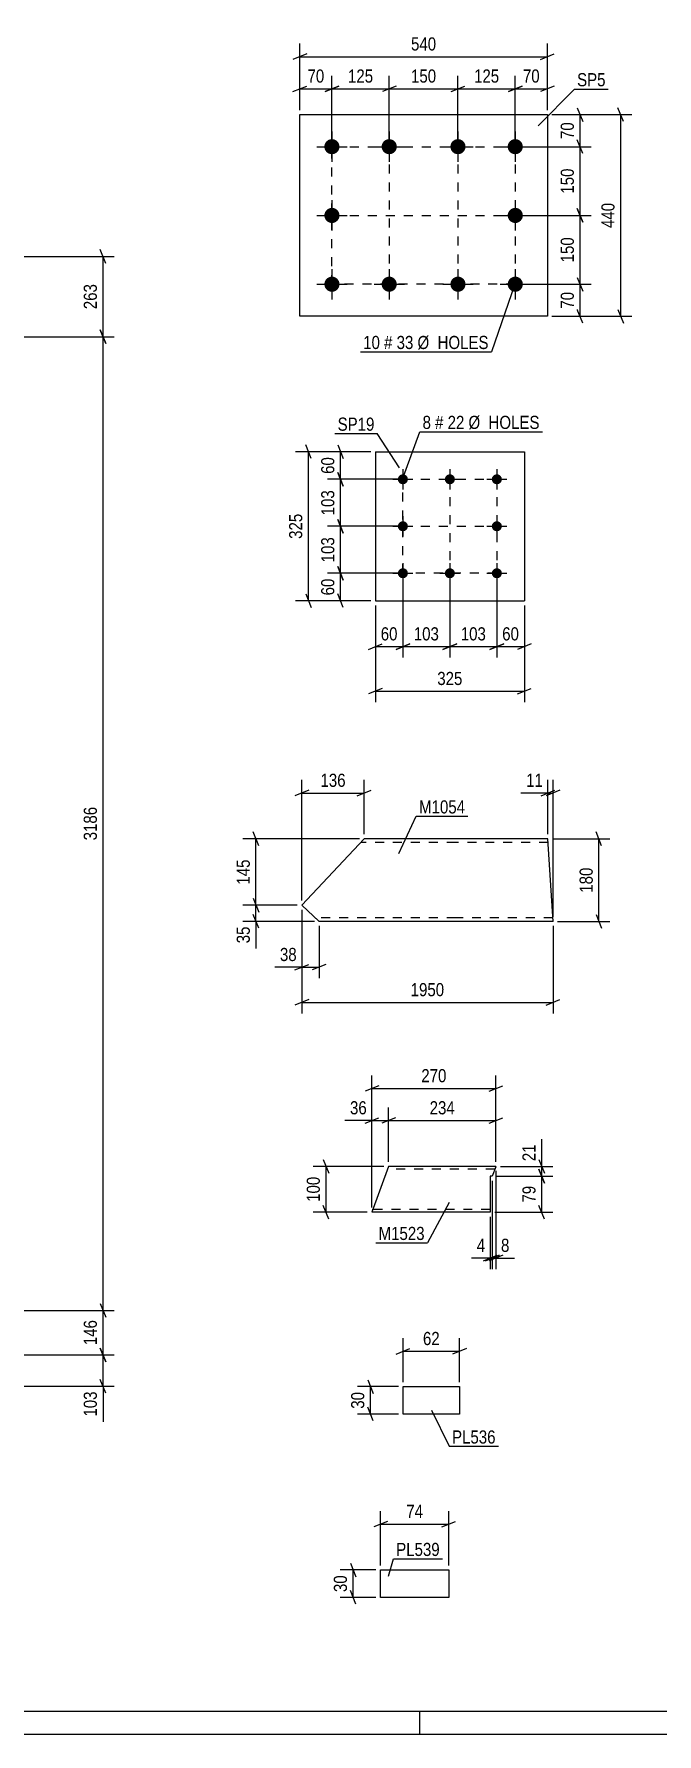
# Model space of a CAD drawing. Header units: millimetres. Extents: x 0 to 1189, y 0 to 841.
# Drawn here: x 264.8 to 400.8, y 0 to 370.8 of the extents above; entities that cross this region are included whole.
import ezdxf

# ---------------------------------------------------------------- set-up
doc = ezdxf.new("R2010")
doc.units = ezdxf.units.MM
doc.linetypes.add('DXK_LINE_DOT2', pattern=[3.9198, 1.9599, -1.9599])
doc.styles.add('Arial Narrow', font='ARIALN.TTF', dxfattribs={"height": 0.2})

# ---------------------------------------------------------------- blocks, each defined once
blk = doc.blocks.new('Unknown-814467843-1163')
at = {"color": 5, "linetype": 'Continuous'}
for p, q in [((5, 5), (1184, 5)), ((349, 0), (349, 5)), ((0, 0), (1189, 0))]:
    blk.add_line(p, q, dxfattribs=at)
blk = doc.blocks.new('Part-814467843-14838 - 14837')
at = {"color": 2, "linetype": 'Continuous'}
for p, q in [((323.28, 180.79), (336.89, 195.26)), ((356.89, 195.26), (336.89, 195.26)), ((376.99, 195.26), (356.99, 195.26)), ((378.1, 177.26), (376.99, 195.26)), ((327.04, 177.26), (323.28, 180.79)), ((356.89, 177.26), (327.04, 177.26)), ((378.1, 177.26), (356.99, 177.26))]:
    blk.add_line(p, q, dxfattribs=at)
at = {"color": 7, "linetype": 'DXK_LINE_DOT2'}
for p, q in [((356.89, 194.46), (336.14, 194.46)), ((377.04, 194.46), (356.99, 194.46)), ((327.04, 177.26), (325.34, 178.86)), ((356.89, 178.06), (326.19, 178.06)), ((378.05, 178.06), (356.99, 178.06)), ((378.05, 178.06), (378.04, 178.12))]:
    blk.add_line(p, q, dxfattribs=at)
blk = doc.blocks.new('Part-814467843-14893 - 14892')
at = {"color": 2, "linetype": 'Continuous'}
for p, q in [((322.85, 309.25), (322.85, 353.25)), ((322.85, 353.25), (376.85, 353.25)), ((376.85, 353.25), (376.85, 309.25)), ((376.85, 309.25), (322.85, 309.25))]:
    blk.add_line(p, q, dxfattribs=at)
blk = doc.blocks.new('Bolt-814467843-14894 - 14892')
at = {"linetype": 'Continuous'}
for points in [[(329.85, 347.9, -1), (329.85, 344.6, -1)], [(342.35, 347.9, -1), (342.35, 344.6, -1)], [(357.35, 347.9, -1), (357.35, 344.6, -1)], [(369.85, 347.9, -1), (369.85, 344.6, -1)], [(329.85, 332.9, -1), (329.85, 329.6, -1)], [(369.85, 332.9, -1), (369.85, 329.6, -1)], [(329.85, 317.9, -1), (329.85, 314.6, -1)], [(342.35, 317.9, -1), (342.35, 314.6, -1)], [(357.35, 317.9, -1), (357.35, 314.6, -1)], [(369.85, 317.9, -1), (369.85, 314.6, -1)]]:
    blk.add_hatch(color=1, dxfattribs=at).paths.add_polyline_path(points)
at = {"color": 1, "linetype": 'Continuous'}
for p, q in [((329.85, 349.55), (329.85, 342.95)), ((342.35, 349.55), (342.35, 342.95)), ((357.35, 349.55), (357.35, 342.95)), ((369.85, 349.55), (369.85, 342.95)), ((326.55, 346.25), (333.15, 346.25)), ((339.05, 346.25), (345.65, 346.25)), ((354.05, 346.25), (360.65, 346.25)), ((366.55, 346.25), (373.15, 346.25)), ((329.85, 334.55), (329.85, 327.95)), ((369.85, 334.55), (369.85, 327.95)), ((326.55, 331.25), (333.15, 331.25)), ((366.55, 331.25), (373.15, 331.25)), ((329.85, 319.55), (329.85, 312.95)), ((342.35, 319.55), (342.35, 312.95)), ((357.35, 319.55), (357.35, 312.95)), ((369.85, 319.55), (369.85, 312.95)), ((326.55, 316.25), (333.15, 316.25)), ((339.05, 316.25), (345.65, 316.25)), ((354.05, 316.25), (360.65, 316.25)), ((366.55, 316.25), (373.15, 316.25))]:
    blk.add_line(p, q, dxfattribs=at)
blk = doc.blocks.new('Part-814467843-14942 - 14941')
at = {"color": 2, "linetype": 'Continuous'}
for p, q in [((339.33, 279.7), (339.33, 247.2)), ((339.33, 279.7), (371.83, 279.7)), ((371.83, 279.7), (371.83, 247.2)), ((339.33, 247.2), (371.83, 247.2))]:
    blk.add_line(p, q, dxfattribs=at)
blk = doc.blocks.new('Bolt-814467843-14943 - 14941')
at = {"linetype": 'Continuous'}
for points in [[(345.33, 274.8, -1), (345.33, 272.6, -1)], [(355.58, 274.8, -1), (355.58, 272.6, -1)], [(365.83, 274.8, -1), (365.83, 272.6, -1)], [(345.33, 264.55, -1), (345.33, 262.35, -1)], [(365.83, 264.55, -1), (365.83, 262.35, -1)], [(345.33, 254.3, -1), (345.33, 252.1, -1)], [(355.58, 254.3, -1), (355.58, 252.1, -1)], [(365.83, 254.3, -1), (365.83, 252.1, -1)]]:
    blk.add_hatch(color=1, dxfattribs=at).paths.add_polyline_path(points)
at = {"color": 1, "linetype": 'Continuous'}
for p, q in [((345.33, 275.9), (345.33, 271.5)), ((355.58, 275.9), (355.58, 271.5)), ((365.83, 275.9), (365.83, 271.5)), ((343.13, 273.7), (347.53, 273.7)), ((353.38, 273.7), (357.78, 273.7)), ((363.63, 273.7), (368.03, 273.7)), ((343.13, 263.45), (347.53, 263.45)), ((345.33, 265.65), (345.33, 261.25)), ((363.63, 263.45), (368.03, 263.45)), ((365.83, 265.65), (365.83, 261.25)), ((343.13, 253.2), (347.53, 253.2)), ((345.33, 255.4), (345.33, 251)), ((353.38, 253.2), (357.78, 253.2)), ((355.58, 255.4), (355.58, 251)), ((363.63, 253.2), (368.03, 253.2)), ((365.83, 255.4), (365.83, 251))]:
    blk.add_line(p, q, dxfattribs=at)
blk = doc.blocks.new('Part-814467843-14970 - 14969')
at = {"color": 2, "linetype": 'Continuous'}
for p, q in [((345.38, 69.78), (345.38, 75.78)), ((345.38, 75.78), (357.69, 75.78)), ((357.69, 75.78), (357.69, 69.78)), ((357.69, 69.78), (345.38, 69.78))]:
    blk.add_line(p, q, dxfattribs=at)
blk = doc.blocks.new('Part-814467843-15050 - 15049')
at = {"color": 2, "linetype": 'Continuous'}
for p, q in [((342.21, 123.82), (338.57, 113.82)), ((365.62, 123.82), (342.21, 123.82)), ((365.58, 123.73), (364.84, 121.68)), ((365.62, 123.82), (365.58, 123.73)), ((364.84, 121.68), (364.4, 121.68)), ((364.4, 121.68), (364.4, 113.82)), ((364.4, 113.82), (338.57, 113.82))]:
    blk.add_line(p, q, dxfattribs=at)
at = {"color": 7, "linetype": 'DXK_LINE_DOT2'}
for p, q in [((365.4, 123.22), (341.99, 123.22)), ((338.78, 114.42), (338.8, 114.47)), ((364.4, 114.42), (338.78, 114.42))]:
    blk.add_line(p, q, dxfattribs=at)
blk = doc.blocks.new('Part-814467843-15104 - 15103')
at = {"color": 2, "linetype": 'Continuous'}
for p, q in [((340.46, 29.79), (340.46, 35.79)), ((340.46, 35.79), (355.34, 35.79)), ((355.34, 35.79), (355.34, 29.79)), ((355.34, 29.79), (340.46, 29.79))]:
    blk.add_line(p, q, dxfattribs=at)
blk = doc.blocks.new('Rectangle-814467843-17235 - 14892')
at = {"color": 1, "linetype": 'DXK_LINE_DOT2'}
blk.add_lwpolyline([(329.85, 346.25), (369.85, 346.25), (369.85, 316.25), (329.85, 316.25), (329.85, 346.25)], close=True, dxfattribs=at)
blk = doc.blocks.new('Rectangle-814467843-17270 - 14941')
at = {"color": 1, "linetype": 'DXK_LINE_DOT2'}
blk.add_lwpolyline([(345.33, 273.7), (365.83, 273.7), (365.83, 253.2), (345.33, 253.2), (345.33, 273.7)], close=True, dxfattribs=at)
blk = doc.blocks.new('Line-814467843-17245 - 14892')
at = {"color": 1, "linetype": 'DXK_LINE_DOT2'}
blk.add_line((329.85, 331.25), (369.85, 331.25), dxfattribs=at)
blk = doc.blocks.new('Line-814467843-17280 - 14941')
at = {"color": 1, "linetype": 'DXK_LINE_DOT2'}
blk.add_line((355.58, 273.7), (355.58, 253.2), dxfattribs=at)
blk = doc.blocks.new('Line-814467843-17252 - 14892')
at = {"color": 1, "linetype": 'DXK_LINE_DOT2'}
blk.add_line((342.35, 346.25), (342.35, 316.25), dxfattribs=at)
blk = doc.blocks.new('Line-814467843-17287 - 14941')
at = {"color": 1, "linetype": 'DXK_LINE_DOT2'}
blk.add_line((345.33, 263.45), (365.83, 263.45), dxfattribs=at)
blk = doc.blocks.new('Line-814467843-17259 - 14892')
at = {"color": 1, "linetype": 'DXK_LINE_DOT2'}
blk.add_line((357.35, 346.25), (357.35, 316.25), dxfattribs=at)
blk = doc.blocks.new('StraightDimension-814467843-2796 - 2437')
at = {"color": 7, "linetype": 'Continuous'}
for p, q in [((280.51, 320.8), (279.31, 323.8)), ((218.57, 322.3), (282.31, 322.3)), ((279.91, 304.79), (279.91, 322.3)), ((223.81, 304.79), (282.31, 304.79)), ((279.31, 306.29), (280.51, 303.29))]:
    blk.add_line(p, q, dxfattribs=at)
at = {"color": 0}
blk.add_wipeout([(279.16, 316.89), (274.96, 316.89), (274.96, 310.2), (279.16, 310.2)], dxfattribs=at)
at = {"color": 3, "style": 'Arial Narrow'}
blk.add_text('263', height=2.863, rotation=90.0002, dxfattribs=at).set_placement((278.56, 310.8))
blk = doc.blocks.new('StraightDimension-814467843-2810 - 2437')
at = {"color": 7, "linetype": 'Continuous'}
for p, q in [((223.81, 304.79), (282.31, 304.79)), ((280.51, 303.29), (279.31, 306.29)), ((279.91, 92.41), (279.91, 304.79)), ((279.31, 93.91), (280.51, 90.91)), ((222.21, 92.41), (282.31, 92.41))]:
    blk.add_line(p, q, dxfattribs=at)
at = {"color": 0}
blk.add_wipeout([(279.16, 202.86), (274.96, 202.86), (274.96, 194.34), (279.16, 194.34)], dxfattribs=at)
at = {"color": 3, "style": 'Arial Narrow'}
blk.add_text('3186', height=2.863, rotation=90.0002, dxfattribs=at).set_placement((278.56, 194.94))
blk = doc.blocks.new('StraightDimension-814467843-2823 - 2437')
at = {"color": 7, "linetype": 'Continuous'}
for p, q in [((279.31, 93.91), (280.51, 90.91)), ((222.21, 92.41), (282.31, 92.41)), ((279.91, 82.69), (279.91, 92.41)), ((223.81, 82.69), (282.31, 82.69)), ((280.51, 81.19), (279.31, 84.19))]:
    blk.add_line(p, q, dxfattribs=at)
at = {"color": 0}
blk.add_wipeout([(279.16, 90.9), (274.96, 90.9), (274.96, 84.21), (279.16, 84.21)], dxfattribs=at)
at = {"color": 3, "style": 'Arial Narrow'}
blk.add_text('146', height=2.863, rotation=90.0002, dxfattribs=at).set_placement((278.56, 84.81))
blk = doc.blocks.new('StraightDimension-814467843-2833 - 2437')
at = {"color": 7, "linetype": 'Continuous'}
for p, q in [((223.81, 82.69), (282.31, 82.69)), ((279.31, 84.19), (280.51, 81.19)), ((279.91, 75.85), (279.91, 82.69)), ((242.6, 75.85), (282.31, 75.85)), ((280.51, 74.35), (279.31, 77.35))]:
    blk.add_line(p, q, dxfattribs=at)
at = {"color": 0}
blk.add_wipeout([(279.16, 75.33), (274.96, 75.33), (274.96, 68.64), (279.16, 68.64)], dxfattribs=at)
at = {"color": 7, "linetype": 'Continuous'}
blk.add_line((279.91, 75.85), (279.91, 68.12), dxfattribs=at)
blk.add_line((279.91, 75.85), (279.91, 68.12), dxfattribs=at)
at = {"color": 3, "style": 'Arial Narrow'}
blk.add_text('103', height=2.863, rotation=90.0002, dxfattribs=at).set_placement((278.56, 69.24))
blk = doc.blocks.new('StraightDimension-814467843-15185 - 14837')
at = {"color": 7, "linetype": 'Continuous'}
for p, q in [((323.28, 179.79), (323.28, 157.19)), ((378.1, 176.26), (378.1, 157.19)), ((324.78, 160.19), (321.78, 158.99)), ((323.28, 159.59), (378.1, 159.59)), ((376.6, 158.99), (379.6, 160.19))]:
    blk.add_line(p, q, dxfattribs=at)
at = {"color": 0}
blk.add_wipeout([(354.95, 160.34), (354.95, 164.54), (346.43, 164.54), (346.43, 160.34)], dxfattribs=at)
at = {"color": 3, "style": 'Arial Narrow'}
blk.add_text('1950', height=2.863, dxfattribs=at).set_placement((347.03, 160.94))
blk = doc.blocks.new('StraightDimension-814467843-15172 - 14837')
at = {"color": 7, "linetype": 'Continuous'}
for p, q in [((312.68, 182.29), (313.88, 179.29)), ((322.28, 180.79), (310.43, 180.79)), ((313.88, 175.76), (312.68, 178.76)), ((313.28, 177.26), (313.28, 180.79)), ((326.04, 177.26), (310.43, 177.26))]:
    blk.add_line(p, q, dxfattribs=at)
at = {"color": 0}
blk.add_wipeout([(312.53, 176.73), (308.33, 176.73), (308.33, 171.88), (312.53, 171.88)], dxfattribs=at)
at = {"color": 7, "linetype": 'Continuous'}
blk.add_line((313.28, 177.26), (313.28, 171.35), dxfattribs=at)
blk.add_line((313.28, 177.26), (313.28, 171.35), dxfattribs=at)
at = {"color": 3, "style": 'Arial Narrow'}
blk.add_text('35', height=2.863, rotation=90.0002, dxfattribs=at).set_placement((311.93, 172.48))
blk = doc.blocks.new('StraightDimension-814467843-15179 - 14837')
at = {"color": 7, "linetype": 'Continuous'}
for p, q in [((388.7, 193.76), (387.5, 196.76)), ((377.99, 195.26), (390.5, 195.26)), ((388.1, 177.26), (388.1, 195.26)), ((387.5, 178.76), (388.7, 175.76)), ((379.1, 177.26), (390.5, 177.26))]:
    blk.add_line(p, q, dxfattribs=at)
at = {"color": 0}
blk.add_wipeout([(387.35, 189.6), (383.15, 189.6), (383.15, 182.91), (387.35, 182.91)], dxfattribs=at)
at = {"color": 3, "style": 'Arial Narrow'}
blk.add_text('180', height=2.863, rotation=90.0002, dxfattribs=at).set_placement((386.75, 183.51))
blk = doc.blocks.new('StraightDimension-814467843-15171 - 14837')
at = {"color": 7, "linetype": 'Continuous'}
for p, q in [((313.88, 193.76), (312.68, 196.76)), ((335.89, 195.26), (310.43, 195.26)), ((313.28, 180.79), (313.28, 195.26)), ((312.68, 182.29), (313.88, 179.29)), ((322.28, 180.79), (310.43, 180.79))]:
    blk.add_line(p, q, dxfattribs=at)
at = {"color": 0}
blk.add_wipeout([(312.53, 191.36), (308.33, 191.36), (308.33, 184.68), (312.53, 184.68)], dxfattribs=at)
at = {"color": 3, "style": 'Arial Narrow'}
blk.add_text('145', height=2.863, rotation=90.0002, dxfattribs=at).set_placement((311.93, 185.28))
blk = doc.blocks.new('StraightDimension-814467843-15163 - 14837')
at = {"color": 7, "linetype": 'Continuous'}
for p, q in [((323.28, 181.79), (323.28, 208.11)), ((336.89, 196.26), (336.89, 208.11)), ((324.78, 205.86), (321.78, 204.66)), ((323.28, 205.26), (336.89, 205.26)), ((335.39, 204.66), (338.39, 205.86))]:
    blk.add_line(p, q, dxfattribs=at)
at = {"color": 0}
blk.add_wipeout([(333.43, 206.01), (333.43, 210.21), (326.75, 210.21), (326.75, 206.01)], dxfattribs=at)
at = {"color": 3, "style": 'Arial Narrow'}
blk.add_text('136', height=2.863, dxfattribs=at).set_placement((327.35, 206.61))
blk = doc.blocks.new('StraightDimension-814467843-15167 - 14837')
at = {"color": 7, "linetype": 'Continuous'}
for p, q in [((323.28, 179.79), (323.28, 164.86)), ((327.04, 176.26), (327.04, 164.86)), ((321.78, 166.66), (324.78, 167.86)), ((323.28, 167.26), (327.04, 167.26)), ((328.54, 167.86), (325.54, 166.66))]:
    blk.add_line(p, q, dxfattribs=at)
at = {"color": 0}
blk.add_wipeout([(322.76, 168.01), (322.76, 172.21), (317.9, 172.21), (317.9, 168.01)], dxfattribs=at)
at = {"color": 7, "linetype": 'Continuous'}
blk.add_line((323.28, 167.26), (317.38, 167.26), dxfattribs=at)
blk.add_line((323.28, 167.26), (317.38, 167.26), dxfattribs=at)
at = {"color": 3, "style": 'Arial Narrow'}
blk.add_text('38', height=2.863, dxfattribs=at).set_placement((318.5, 168.61))
blk = doc.blocks.new('StraightDimension-814467843-15159 - 14837')
at = {"color": 7, "linetype": 'Continuous'}
for p, q in [((376.99, 196.26), (376.99, 208.11)), ((378.1, 178.26), (378.1, 208.11)), ((375.49, 204.66), (378.49, 205.86)), ((379.6, 205.86), (376.6, 204.66)), ((376.99, 205.26), (378.1, 205.26))]:
    blk.add_line(p, q, dxfattribs=at)
at = {"color": 0}
blk.add_wipeout([(376.47, 206.01), (376.47, 210.21), (371.61, 210.21), (371.61, 206.01)], dxfattribs=at)
at = {"color": 7, "linetype": 'Continuous'}
blk.add_line((376.99, 205.26), (371.09, 205.26), dxfattribs=at)
blk.add_line((376.99, 205.26), (371.09, 205.26), dxfattribs=at)
at = {"color": 3, "style": 'Arial Narrow'}
blk.add_text('11', height=2.863, dxfattribs=at).set_placement((372.21, 206.61))
blk = doc.blocks.new('StraightDimension-814467843-15279 - 14892')
at = {"color": 7, "linetype": 'Continuous'}
for p, q in [((369.85, 347.25), (369.85, 361.73)), ((376.85, 354.25), (376.85, 361.73)), ((368.35, 358.28), (371.35, 359.48)), ((369.85, 358.88), (376.85, 358.88)), ((378.35, 359.48), (375.35, 358.28))]:
    blk.add_line(p, q, dxfattribs=at)
at = {"color": 0}
blk.add_wipeout([(375.78, 359.63), (375.78, 363.83), (370.92, 363.83), (370.92, 359.63)], dxfattribs=at)
at = {"color": 3, "style": 'Arial Narrow'}
blk.add_text('70', height=2.863, dxfattribs=at).set_placement((371.52, 360.23))
blk = doc.blocks.new('StraightDimension-814467843-15259 - 14892')
at = {"color": 7, "linetype": 'Continuous'}
for p, q in [((377.85, 353.25), (386.38, 353.25)), ((383.38, 354.75), (384.58, 351.75)), ((383.98, 346.25), (383.98, 353.25)), ((370.85, 346.25), (386.38, 346.25)), ((384.58, 344.75), (383.38, 347.75))]:
    blk.add_line(p, q, dxfattribs=at)
at = {"color": 0}
blk.add_wipeout([(383.23, 352.18), (379.03, 352.18), (379.03, 347.32), (383.23, 347.32)], dxfattribs=at)
at = {"color": 3, "style": 'Arial Narrow'}
blk.add_text('70', height=2.863, rotation=90.0002, dxfattribs=at).set_placement((382.63, 347.92))
blk = doc.blocks.new('StraightDimension-814467843-15260 - 14892')
at = {"color": 7, "linetype": 'Continuous'}
for p, q in [((370.85, 346.25), (386.38, 346.25)), ((384.58, 344.75), (383.38, 347.75)), ((383.98, 331.25), (383.98, 346.25)), ((370.85, 331.25), (386.38, 331.25)), ((383.38, 332.75), (384.58, 329.75))]:
    blk.add_line(p, q, dxfattribs=at)
at = {"color": 0}
blk.add_wipeout([(383.23, 342.09), (379.03, 342.09), (379.03, 335.41), (383.23, 335.41)], dxfattribs=at)
at = {"color": 3, "style": 'Arial Narrow'}
blk.add_text('150', height=2.863, rotation=90.0002, dxfattribs=at).set_placement((382.63, 336.01))
blk = doc.blocks.new('StraightDimension-814467843-15261 - 14892')
at = {"color": 7, "linetype": 'Continuous'}
for p, q in [((370.85, 331.25), (386.38, 331.25)), ((384.58, 329.75), (383.38, 332.75)), ((383.98, 316.25), (383.98, 331.25)), ((370.85, 316.25), (386.38, 316.25)), ((383.38, 317.75), (384.58, 314.75))]:
    blk.add_line(p, q, dxfattribs=at)
at = {"color": 0}
blk.add_wipeout([(383.23, 327.09), (379.03, 327.09), (379.03, 320.41), (383.23, 320.41)], dxfattribs=at)
at = {"color": 3, "style": 'Arial Narrow'}
blk.add_text('150', height=2.863, rotation=90.0002, dxfattribs=at).set_placement((382.63, 321.01))
blk = doc.blocks.new('StraightDimension-814467843-15262 - 14892')
at = {"color": 7, "linetype": 'Continuous'}
for p, q in [((370.85, 316.25), (386.38, 316.25)), ((383.38, 317.75), (384.58, 314.75)), ((383.98, 309.25), (383.98, 316.25)), ((377.85, 309.25), (386.38, 309.25)), ((384.58, 307.75), (383.38, 310.75))]:
    blk.add_line(p, q, dxfattribs=at)
at = {"color": 0}
blk.add_wipeout([(383.23, 315.18), (379.03, 315.18), (379.03, 310.32), (383.23, 310.32)], dxfattribs=at)
at = {"color": 3, "style": 'Arial Narrow'}
blk.add_text('70', height=2.863, rotation=90.0002, dxfattribs=at).set_placement((382.63, 310.92))
blk = doc.blocks.new('StraightDimension-814467843-15275 - 14892')
at = {"color": 7, "linetype": 'Continuous'}
for p, q in [((377.85, 353.25), (395.25, 353.25)), ((393.45, 351.75), (392.25, 354.75)), ((392.85, 309.25), (392.85, 353.25)), ((377.85, 309.25), (395.25, 309.25)), ((392.25, 310.75), (393.45, 307.75))]:
    blk.add_line(p, q, dxfattribs=at)
at = {"color": 0}
blk.add_wipeout([(392.1, 334.59), (387.9, 334.59), (387.9, 327.91), (392.1, 327.91)], dxfattribs=at)
at = {"color": 3, "style": 'Arial Narrow'}
blk.add_text('440', height=2.863, rotation=90.0002, dxfattribs=at).set_placement((391.5, 328.51))
blk = doc.blocks.new('StraightDimension-814467843-15280 - 14892')
at = {"color": 7, "linetype": 'Continuous'}
for p, q in [((357.35, 347.25), (357.35, 361.73)), ((369.85, 347.25), (369.85, 361.73)), ((355.85, 358.28), (358.85, 359.48)), ((357.35, 358.88), (369.85, 358.88)), ((371.35, 359.48), (368.35, 358.28))]:
    blk.add_line(p, q, dxfattribs=at)
at = {"color": 0}
blk.add_wipeout([(366.94, 359.63), (366.94, 363.83), (360.26, 363.83), (360.26, 359.63)], dxfattribs=at)
at = {"color": 3, "style": 'Arial Narrow'}
blk.add_text('125', height=2.863, dxfattribs=at).set_placement((360.86, 360.23))
blk = doc.blocks.new('StraightDimension-814467843-15281 - 14892')
at = {"color": 7, "linetype": 'Continuous'}
for p, q in [((342.35, 347.25), (342.35, 361.73)), ((357.35, 347.25), (357.35, 361.73)), ((343.85, 359.48), (340.85, 358.28)), ((342.35, 358.88), (357.35, 358.88)), ((355.85, 358.28), (358.85, 359.48))]:
    blk.add_line(p, q, dxfattribs=at)
at = {"color": 0}
blk.add_wipeout([(353.19, 359.63), (353.19, 363.83), (346.51, 363.83), (346.51, 359.63)], dxfattribs=at)
at = {"color": 3, "style": 'Arial Narrow'}
blk.add_text('150', height=2.863, dxfattribs=at).set_placement((347.11, 360.23))
blk = doc.blocks.new('StraightDimension-814467843-15282 - 14892')
at = {"color": 7, "linetype": 'Continuous'}
for p, q in [((329.85, 347.25), (329.85, 361.73)), ((342.35, 347.25), (342.35, 361.73)), ((328.35, 358.28), (331.35, 359.48)), ((329.85, 358.88), (342.35, 358.88)), ((343.85, 359.48), (340.85, 358.28))]:
    blk.add_line(p, q, dxfattribs=at)
at = {"color": 0}
blk.add_wipeout([(339.44, 359.63), (339.44, 363.83), (332.76, 363.83), (332.76, 359.63)], dxfattribs=at)
at = {"color": 3, "style": 'Arial Narrow'}
blk.add_text('125', height=2.863, dxfattribs=at).set_placement((333.36, 360.23))
blk = doc.blocks.new('StraightDimension-814467843-15283 - 14892')
at = {"color": 7, "linetype": 'Continuous'}
for p, q in [((322.85, 354.25), (322.85, 361.73)), ((329.85, 347.25), (329.85, 361.73)), ((321.35, 358.28), (324.35, 359.48)), ((322.85, 358.88), (329.85, 358.88)), ((331.35, 359.48), (328.35, 358.28))]:
    blk.add_line(p, q, dxfattribs=at)
at = {"color": 0}
blk.add_wipeout([(328.78, 359.63), (328.78, 363.83), (323.92, 363.83), (323.92, 359.63)], dxfattribs=at)
at = {"color": 3, "style": 'Arial Narrow'}
blk.add_text('70', height=2.863, dxfattribs=at).set_placement((324.52, 360.23))
blk = doc.blocks.new('StraightDimension-814467843-15299 - 14892')
at = {"color": 7, "linetype": 'Continuous'}
for p, q in [((322.85, 354.25), (322.85, 368.73)), ((376.85, 354.25), (376.85, 368.73)), ((324.35, 366.48), (321.35, 365.28)), ((322.85, 365.88), (376.85, 365.88)), ((375.35, 365.28), (378.35, 366.48))]:
    blk.add_line(p, q, dxfattribs=at)
at = {"color": 0}
blk.add_wipeout([(353.19, 366.63), (353.19, 370.83), (346.51, 370.83), (346.51, 366.63)], dxfattribs=at)
at = {"color": 3, "style": 'Arial Narrow'}
blk.add_text('540', height=2.863, dxfattribs=at).set_placement((347.11, 367.23))
blk = doc.blocks.new('StraightDimension-814467843-15390 - 14941')
at = {"color": 7, "linetype": 'Continuous'}
for p, q in [((345.33, 252.2), (345.33, 234.8)), ((339.33, 246.2), (339.33, 234.8)), ((337.83, 236.6), (340.83, 237.8)), ((346.83, 237.8), (343.83, 236.6)), ((339.33, 237.2), (345.33, 237.2))]:
    blk.add_line(p, q, dxfattribs=at)
at = {"color": 0}
blk.add_wipeout([(344.75, 237.95), (344.75, 242.15), (339.9, 242.15), (339.9, 237.95)], dxfattribs=at)
at = {"color": 3, "style": 'Arial Narrow'}
blk.add_text('60', height=2.863, dxfattribs=at).set_placement((340.5, 238.55))
blk = doc.blocks.new('StraightDimension-814467843-15367 - 14941')
at = {"color": 7, "linetype": 'Continuous'}
for p, q in [((338.33, 279.7), (328.87, 279.7)), ((331.12, 281.2), (332.32, 278.2)), ((331.72, 273.7), (331.72, 279.7)), ((332.32, 272.2), (331.12, 275.2)), ((344.33, 273.7), (328.87, 273.7))]:
    blk.add_line(p, q, dxfattribs=at)
at = {"color": 0}
blk.add_wipeout([(330.97, 279.12), (326.77, 279.12), (326.77, 274.27), (330.97, 274.27)], dxfattribs=at)
at = {"color": 3, "style": 'Arial Narrow'}
blk.add_text('60', height=2.863, rotation=90.0002, dxfattribs=at).set_placement((330.37, 274.87))
blk = doc.blocks.new('StraightDimension-814467843-15383 - 14941')
at = {"color": 7, "linetype": 'Continuous'}
for p, q in [((338.33, 279.7), (321.87, 279.7)), ((325.32, 278.2), (324.12, 281.2)), ((324.72, 247.2), (324.72, 279.7)), ((324.12, 248.7), (325.32, 245.7)), ((338.33, 247.2), (321.87, 247.2))]:
    blk.add_line(p, q, dxfattribs=at)
at = {"color": 0}
blk.add_wipeout([(323.97, 266.79), (319.77, 266.79), (319.77, 260.1), (323.97, 260.1)], dxfattribs=at)
at = {"color": 3, "style": 'Arial Narrow'}
blk.add_text('325', height=2.863, rotation=90.0002, dxfattribs=at).set_placement((323.37, 260.7))
blk = doc.blocks.new('StraightDimension-814467843-15368 - 14941')
at = {"color": 7, "linetype": 'Continuous'}
for p, q in [((331.12, 275.2), (332.32, 272.2)), ((344.33, 273.7), (328.87, 273.7)), ((331.72, 263.45), (331.72, 273.7)), ((344.33, 263.45), (328.87, 263.45)), ((332.32, 261.95), (331.12, 264.95))]:
    blk.add_line(p, q, dxfattribs=at)
at = {"color": 0}
blk.add_wipeout([(330.97, 271.91), (326.77, 271.91), (326.77, 265.23), (330.97, 265.23)], dxfattribs=at)
at = {"color": 3, "style": 'Arial Narrow'}
blk.add_text('103', height=2.863, rotation=90.0002, dxfattribs=at).set_placement((330.37, 265.83))
blk = doc.blocks.new('StraightDimension-814467843-15369 - 14941')
at = {"color": 7, "linetype": 'Continuous'}
for p, q in [((344.33, 263.45), (328.87, 263.45)), ((331.12, 264.95), (332.32, 261.95)), ((331.72, 253.2), (331.72, 263.45)), ((344.33, 253.2), (328.87, 253.2)), ((332.32, 251.7), (331.12, 254.7))]:
    blk.add_line(p, q, dxfattribs=at)
at = {"color": 0}
blk.add_wipeout([(330.97, 261.66), (326.77, 261.66), (326.77, 254.98), (330.97, 254.98)], dxfattribs=at)
at = {"color": 3, "style": 'Arial Narrow'}
blk.add_text('103', height=2.863, rotation=90.0002, dxfattribs=at).set_placement((330.37, 255.58))
blk = doc.blocks.new('StraightDimension-814467843-15370 - 14941')
at = {"color": 7, "linetype": 'Continuous'}
for p, q in [((344.33, 253.2), (328.87, 253.2)), ((331.12, 254.7), (332.32, 251.7)), ((331.72, 247.2), (331.72, 253.2)), ((332.32, 245.7), (331.12, 248.7)), ((338.33, 247.2), (328.87, 247.2))]:
    blk.add_line(p, q, dxfattribs=at)
at = {"color": 0}
blk.add_wipeout([(330.97, 252.62), (326.77, 252.62), (326.77, 247.77), (330.97, 247.77)], dxfattribs=at)
at = {"color": 3, "style": 'Arial Narrow'}
blk.add_text('60', height=2.863, rotation=90.0002, dxfattribs=at).set_placement((330.37, 248.37))
blk = doc.blocks.new('StraightDimension-814467843-15387 - 14941')
at = {"color": 7, "linetype": 'Continuous'}
for p, q in [((365.83, 252.2), (365.83, 234.8)), ((371.83, 246.2), (371.83, 234.8)), ((364.33, 236.6), (367.33, 237.8)), ((373.33, 237.8), (370.33, 236.6)), ((365.83, 237.2), (371.83, 237.2))]:
    blk.add_line(p, q, dxfattribs=at)
at = {"color": 0}
blk.add_wipeout([(371.25, 237.95), (371.25, 242.15), (366.4, 242.15), (366.4, 237.95)], dxfattribs=at)
at = {"color": 3, "style": 'Arial Narrow'}
blk.add_text('60', height=2.863, dxfattribs=at).set_placement((367, 238.55))
blk = doc.blocks.new('StraightDimension-814467843-15388 - 14941')
at = {"color": 7, "linetype": 'Continuous'}
for p, q in [((355.58, 252.2), (355.58, 234.8)), ((365.83, 252.2), (365.83, 234.8)), ((354.08, 236.6), (357.08, 237.8)), ((367.33, 237.8), (364.33, 236.6)), ((355.58, 237.2), (365.83, 237.2))]:
    blk.add_line(p, q, dxfattribs=at)
at = {"color": 0}
blk.add_wipeout([(364.04, 237.95), (364.04, 242.15), (357.36, 242.15), (357.36, 237.95)], dxfattribs=at)
at = {"color": 3, "style": 'Arial Narrow'}
blk.add_text('103', height=2.863, dxfattribs=at).set_placement((357.96, 238.55))
blk = doc.blocks.new('StraightDimension-814467843-15389 - 14941')
at = {"color": 7, "linetype": 'Continuous'}
for p, q in [((345.33, 252.2), (345.33, 234.8)), ((355.58, 252.2), (355.58, 234.8)), ((343.83, 236.6), (346.83, 237.8)), ((357.08, 237.8), (354.08, 236.6)), ((345.33, 237.2), (355.58, 237.2))]:
    blk.add_line(p, q, dxfattribs=at)
at = {"color": 0}
blk.add_wipeout([(353.79, 237.95), (353.79, 242.15), (347.11, 242.15), (347.11, 237.95)], dxfattribs=at)
at = {"color": 3, "style": 'Arial Narrow'}
blk.add_text('103', height=2.863, dxfattribs=at).set_placement((347.71, 238.55))
blk = doc.blocks.new('StraightDimension-814467843-15403 - 14941')
at = {"color": 7, "linetype": 'Continuous'}
for p, q in [((339.33, 246.2), (339.33, 225.07)), ((371.83, 246.2), (371.83, 225.07)), ((340.83, 228.07), (337.83, 226.87)), ((339.33, 227.47), (371.83, 227.47)), ((370.33, 226.87), (373.33, 228.07))]:
    blk.add_line(p, q, dxfattribs=at)
at = {"color": 0}
blk.add_wipeout([(358.92, 228.22), (358.92, 232.42), (352.23, 232.42), (352.23, 228.22)], dxfattribs=at)
at = {"color": 3, "style": 'Arial Narrow'}
blk.add_text('325', height=2.863, dxfattribs=at).set_placement((352.83, 228.82))
blk = doc.blocks.new('StraightDimension-814467843-15407 - 14969')
at = {"color": 7, "linetype": 'Continuous'}
for p, q in [((344.38, 75.78), (335.4, 75.78)), ((337.65, 77.28), (338.85, 74.28)), ((338.25, 69.78), (338.25, 75.78)), ((338.85, 68.28), (337.65, 71.28)), ((344.38, 69.78), (335.4, 69.78))]:
    blk.add_line(p, q, dxfattribs=at)
at = {"color": 0}
blk.add_wipeout([(337.5, 75.2), (333.3, 75.2), (333.3, 70.35), (337.5, 70.35)], dxfattribs=at)
at = {"color": 3, "style": 'Arial Narrow'}
blk.add_text('30', height=2.863, rotation=90.0002, dxfattribs=at).set_placement((336.9, 70.95))
blk = doc.blocks.new('StraightDimension-814467843-15411 - 14969')
at = {"color": 7, "linetype": 'Continuous'}
for p, q in [((345.38, 76.78), (345.38, 86.34)), ((357.69, 76.78), (357.69, 86.34)), ((343.88, 82.89), (346.88, 84.09)), ((345.38, 83.49), (357.69, 83.49)), ((359.19, 84.09), (356.19, 82.89))]:
    blk.add_line(p, q, dxfattribs=at)
at = {"color": 0}
blk.add_wipeout([(353.96, 84.24), (353.96, 88.44), (349.11, 88.44), (349.11, 84.24)], dxfattribs=at)
at = {"color": 3, "style": 'Arial Narrow'}
blk.add_text('62', height=2.863, dxfattribs=at).set_placement((349.71, 84.84))
blk = doc.blocks.new('StraightDimension-814467843-17395 - 15049')
at = {"color": 7, "linetype": 'Continuous'}
for p, q in [((366.62, 123.82), (378.02, 123.82)), ((375.02, 125.32), (376.22, 122.32)), ((376.22, 120.18), (375.02, 123.18)), ((375.62, 121.68), (375.62, 123.82)), ((365.84, 121.68), (378.02, 121.68))]:
    blk.add_line(p, q, dxfattribs=at)
at = {"color": 0}
blk.add_wipeout([(374.87, 129.21), (370.67, 129.21), (370.67, 124.35), (374.87, 124.35)], dxfattribs=at)
at = {"color": 7, "linetype": 'Continuous'}
blk.add_line((375.62, 123.82), (375.62, 129.73), dxfattribs=at)
blk.add_line((375.62, 123.82), (375.62, 129.73), dxfattribs=at)
at = {"color": 3, "style": 'Arial Narrow'}
blk.add_text('21', height=2.863, rotation=90.0002, dxfattribs=at).set_placement((374.27, 124.95))
blk = doc.blocks.new('StraightDimension-814467843-15530 - 15049')
at = {"color": 7, "linetype": 'Continuous'}
for p, q in [((341.21, 123.82), (325.72, 123.82)), ((327.97, 125.32), (329.17, 122.32)), ((328.57, 113.82), (328.57, 123.82)), ((329.17, 112.32), (327.97, 115.32)), ((337.57, 113.82), (325.72, 113.82))]:
    blk.add_line(p, q, dxfattribs=at)
at = {"color": 0}
blk.add_wipeout([(327.82, 122.17), (323.62, 122.17), (323.62, 115.48), (327.82, 115.48)], dxfattribs=at)
at = {"color": 3, "style": 'Arial Narrow'}
blk.add_text('100', height=2.863, rotation=90.0002, dxfattribs=at).set_placement((327.22, 116.08))
blk = doc.blocks.new('StraightDimension-814467843-15556 - 15049')
at = {"color": 7, "linetype": 'Continuous'}
for p, q in [((340.07, 141.42), (337.07, 140.22)), ((338.57, 114.82), (338.57, 143.67)), ((364.12, 140.22), (367.12, 141.42)), ((365.62, 124.82), (365.62, 143.67)), ((338.57, 140.82), (365.62, 140.82))]:
    blk.add_line(p, q, dxfattribs=at)
at = {"color": 0}
blk.add_wipeout([(355.43, 141.57), (355.43, 145.77), (348.75, 145.77), (348.75, 141.57)], dxfattribs=at)
at = {"color": 3, "style": 'Arial Narrow'}
blk.add_text('270', height=2.863, dxfattribs=at).set_placement((349.35, 142.17))
blk = doc.blocks.new('StraightDimension-814467843-15536 - 15049')
at = {"color": 7, "linetype": 'Continuous'}
for p, q in [((343.71, 134.42), (340.71, 133.22)), ((342.21, 124.82), (342.21, 136.67)), ((342.21, 133.82), (365.62, 133.82)), ((364.12, 133.22), (367.12, 134.42)), ((365.62, 124.82), (365.62, 136.67))]:
    blk.add_line(p, q, dxfattribs=at)
at = {"color": 0}
blk.add_wipeout([(357.25, 134.57), (357.25, 138.77), (350.57, 138.77), (350.57, 134.57)], dxfattribs=at)
at = {"color": 3, "style": 'Arial Narrow'}
blk.add_text('234', height=2.863, dxfattribs=at).set_placement((351.17, 135.17))
blk = doc.blocks.new('StraightDimension-814467843-17396 - 15049')
at = {"color": 7, "linetype": 'Continuous'}
for p, q in [((375.02, 123.18), (376.22, 120.18)), ((365.84, 121.68), (378.02, 121.68)), ((375.62, 113.82), (375.62, 121.68)), ((376.22, 112.32), (375.02, 115.32)), ((365.4, 113.82), (378.02, 113.82))]:
    blk.add_line(p, q, dxfattribs=at)
at = {"color": 0}
blk.add_wipeout([(374.87, 120.18), (370.67, 120.18), (370.67, 115.32), (374.87, 115.32)], dxfattribs=at)
at = {"color": 3, "style": 'Arial Narrow'}
blk.add_text('79', height=2.863, rotation=90.0002, dxfattribs=at).set_placement((374.27, 115.92))
blk = doc.blocks.new('StraightDimension-814467843-15537 - 15049')
at = {"color": 7, "linetype": 'Continuous'}
for p, q in [((337.07, 133.22), (340.07, 134.42)), ((338.57, 114.82), (338.57, 136.67)), ((338.57, 133.82), (342.21, 133.82)), ((343.71, 134.42), (340.71, 133.22)), ((342.21, 124.82), (342.21, 136.67))]:
    blk.add_line(p, q, dxfattribs=at)
at = {"color": 0}
blk.add_wipeout([(338.04, 134.57), (338.04, 138.77), (333.19, 138.77), (333.19, 134.57)], dxfattribs=at)
at = {"color": 7, "linetype": 'Continuous'}
blk.add_line((338.57, 133.82), (332.66, 133.82), dxfattribs=at)
blk.add_line((338.57, 133.82), (332.66, 133.82), dxfattribs=at)
at = {"color": 3, "style": 'Arial Narrow'}
blk.add_text('36', height=2.863, dxfattribs=at).set_placement((333.79, 135.17))
blk = doc.blocks.new('StraightDimension-814467843-17528 - 15049')
at = {"color": 7, "linetype": 'Continuous'}
for p, q in [((365.62, 122.82), (365.62, 101.42)), ((364.84, 120.68), (364.84, 101.42)), ((363.34, 103.22), (366.34, 104.42)), ((367.12, 104.42), (364.12, 103.22)), ((364.84, 103.82), (365.62, 103.82))]:
    blk.add_line(p, q, dxfattribs=at)
at = {"color": 0}
blk.add_wipeout([(369.17, 104.57), (369.17, 108.77), (366.14, 108.77), (366.14, 104.57)], dxfattribs=at)
at = {"color": 7, "linetype": 'Continuous'}
blk.add_line((365.62, 103.82), (369.69, 103.82), dxfattribs=at)
blk.add_line((365.62, 103.82), (369.69, 103.82), dxfattribs=at)
at = {"color": 3, "style": 'Arial Narrow'}
blk.add_text('8', height=2.86, dxfattribs=at).set_placement((366.74, 105.17))
blk = doc.blocks.new('StraightDimension-814467843-17529 - 15049')
at = {"color": 7, "linetype": 'Continuous'}
for p, q in [((364.84, 120.68), (364.84, 101.42)), ((364.4, 112.82), (364.4, 101.42)), ((362.9, 103.22), (365.9, 104.42)), ((366.34, 104.42), (363.34, 103.22)), ((364.4, 103.82), (364.84, 103.82))]:
    blk.add_line(p, q, dxfattribs=at)
at = {"color": 0}
blk.add_wipeout([(363.88, 104.57), (363.88, 108.77), (360.85, 108.77), (360.85, 104.57)], dxfattribs=at)
at = {"color": 7, "linetype": 'Continuous'}
blk.add_line((364.4, 103.82), (360.32, 103.82), dxfattribs=at)
blk.add_line((364.4, 103.82), (360.32, 103.82), dxfattribs=at)
at = {"color": 3, "style": 'Arial Narrow'}
blk.add_text('4', height=2.86, dxfattribs=at).set_placement((361.45, 105.17))
blk = doc.blocks.new('StraightDimension-814467843-15607 - 15103')
at = {"color": 7, "linetype": 'Continuous'}
for p, q in [((333.88, 37.29), (335.08, 34.29)), ((339.46, 35.79), (331.63, 35.79)), ((334.48, 29.79), (334.48, 35.79)), ((339.46, 29.79), (331.63, 29.79)), ((335.08, 28.29), (333.88, 31.29))]:
    blk.add_line(p, q, dxfattribs=at)
at = {"color": 0}
blk.add_wipeout([(333.73, 35.22), (329.53, 35.22), (329.53, 30.36), (333.73, 30.36)], dxfattribs=at)
at = {"color": 3, "style": 'Arial Narrow'}
blk.add_text('30', height=2.863, rotation=90.0002, dxfattribs=at).set_placement((333.13, 30.96))
blk = doc.blocks.new('StraightDimension-814467843-15611 - 15103')
at = {"color": 7, "linetype": 'Continuous'}
for p, q in [((340.46, 36.79), (340.46, 48.64)), ((355.34, 36.79), (355.34, 48.64)), ((341.96, 46.39), (338.96, 45.19)), ((340.46, 45.79), (355.34, 45.79)), ((353.84, 45.19), (356.84, 46.39))]:
    blk.add_line(p, q, dxfattribs=at)
at = {"color": 0}
blk.add_wipeout([(350.33, 46.54), (350.33, 50.74), (345.47, 50.74), (345.47, 46.54)], dxfattribs=at)
at = {"color": 3, "style": 'Arial Narrow'}
blk.add_text('74', height=2.863, dxfattribs=at).set_placement((346.07, 47.14))
blk = doc.blocks.new('Mark-814467843-15617 - 14837')
at = {"color": 0}
blk.add_wipeout([(358.92, 200.8), (358.92, 203.8), (348.86, 203.8), (348.86, 200.8)], dxfattribs=at)
blk.add_wipeout([(358.92, 200.8), (358.92, 203.8), (348.86, 203.8), (348.86, 200.8)], dxfattribs=at)
at = {"color": 30, "linetype": 'Continuous'}
for p, q in [((344.42, 192.04), (348.26, 200.2)), ((348.26, 200.2), (359.52, 200.2))]:
    blk.add_line(p, q, dxfattribs=at)
at = {"color": 3, "style": 'Arial Narrow'}
blk.add_text('M1054', height=2.863, dxfattribs=at).set_placement((348.86, 200.8))
blk = doc.blocks.new('Mark-814467843-15632 - 14892')
at = {"color": 0}
blk.add_wipeout([(340.33, 302.11), (340.33, 305.11), (336.67, 305.11), (336.67, 302.11)], dxfattribs=at)
blk.add_wipeout([(340.33, 302.11), (340.33, 305.11), (336.67, 305.11), (336.67, 302.11)], dxfattribs=at)
blk.add_wipeout([(343.06, 302.11), (343.06, 305.11), (341.23, 305.11), (341.23, 302.11)], dxfattribs=at)
blk.add_wipeout([(343.06, 302.11), (343.06, 305.11), (341.23, 305.11), (341.23, 302.11)], dxfattribs=at)
at = {"color": 3, "style": 'Arial Narrow'}
blk.add_text('10', height=2.863, dxfattribs=at).set_placement((336.67, 302.11))
at = {"color": 0}
blk.add_wipeout([(347.62, 302.11), (347.62, 305.11), (343.96, 305.11), (343.96, 302.11)], dxfattribs=at)
blk.add_wipeout([(347.62, 302.11), (347.62, 305.11), (343.96, 305.11), (343.96, 302.11)], dxfattribs=at)
at = {"color": 3, "style": 'Arial Narrow'}
blk.add_text('#', height=2.86, dxfattribs=at).set_placement((341.23, 302.11))
at = {"color": 0}
blk.add_wipeout([(364.04, 302.11), (364.04, 305.11), (348.52, 305.11), (348.52, 302.11)], dxfattribs=at)
blk.add_wipeout([(364.04, 302.11), (364.04, 305.11), (348.52, 305.11), (348.52, 302.11)], dxfattribs=at)
at = {"color": 7, "linetype": 'Continuous'}
for p in [(369.73, 316.24), (336.07, 301.51)]:
    blk.add_line(p, (364.64, 301.51), dxfattribs=at)
at = {"color": 3, "style": 'Arial Narrow'}
for s, p in [('33', (343.96, 302.11)), ('Ø  HOLES', (348.52, 302.11))]:
    blk.add_text(s, height=2.863, dxfattribs=at).set_placement(p)
blk = doc.blocks.new('Mark-814467843-15629 - 14892')
at = {"color": 0}
blk.add_wipeout([(389.55, 359.43), (389.55, 362.43), (383.34, 362.43), (383.34, 359.43)], dxfattribs=at)
blk.add_wipeout([(389.55, 359.43), (389.55, 362.43), (383.34, 362.43), (383.34, 359.43)], dxfattribs=at)
at = {"color": 30, "linetype": 'Continuous'}
for p, q in [((374.83, 350.83), (382.74, 358.83)), ((382.74, 358.83), (390.15, 358.83))]:
    blk.add_line(p, q, dxfattribs=at)
at = {"color": 3, "style": 'Arial Narrow'}
blk.add_text('SP5', height=2.863, dxfattribs=at).set_placement((383.34, 359.43))
blk = doc.blocks.new('Mark-814467843-15646 - 14941')
at = {"color": 0}
blk.add_wipeout([(339.12, 284.29), (339.12, 287.29), (331.09, 287.29), (331.09, 284.29)], dxfattribs=at)
blk.add_wipeout([(339.12, 284.29), (339.12, 287.29), (331.09, 287.29), (331.09, 284.29)], dxfattribs=at)
at = {"color": 30, "linetype": 'Continuous'}
for p in [(330.49, 283.69), (344.59, 276.22)]:
    blk.add_line(p, (339.72, 283.69), dxfattribs=at)
at = {"color": 3, "style": 'Arial Narrow'}
blk.add_text('SP19', height=2.863, dxfattribs=at).set_placement((331.09, 284.29))
blk = doc.blocks.new('Mark-814467843-15649 - 14941')
at = {"color": 0}
blk.add_wipeout([(351.46, 284.68), (351.46, 287.68), (349.63, 287.68), (349.63, 284.68)], dxfattribs=at)
blk.add_wipeout([(351.46, 284.68), (351.46, 287.68), (349.63, 287.68), (349.63, 284.68)], dxfattribs=at)
at = {"color": 7, "linetype": 'Continuous'}
blk.add_line((345.25, 273.7), (349.03, 284.08), dxfattribs=at)
at = {"color": 0}
blk.add_wipeout([(354.19, 284.68), (354.19, 287.68), (352.36, 287.68), (352.36, 284.68)], dxfattribs=at)
blk.add_wipeout([(354.19, 284.68), (354.19, 287.68), (352.36, 287.68), (352.36, 284.68)], dxfattribs=at)
at = {"color": 3, "style": 'Arial Narrow'}
blk.add_text('8', height=2.86, dxfattribs=at).set_placement((349.63, 284.68))
at = {"color": 0}
blk.add_wipeout([(358.74, 284.68), (358.74, 287.68), (355.09, 287.68), (355.09, 284.68)], dxfattribs=at)
blk.add_wipeout([(358.74, 284.68), (358.74, 287.68), (355.09, 287.68), (355.09, 284.68)], dxfattribs=at)
at = {"color": 3, "style": 'Arial Narrow'}
blk.add_text('#', height=2.86, dxfattribs=at).set_placement((352.36, 284.68))
at = {"color": 0}
blk.add_wipeout([(375.17, 284.68), (375.17, 287.68), (359.64, 287.68), (359.64, 284.68)], dxfattribs=at)
blk.add_wipeout([(375.17, 284.68), (375.17, 287.68), (359.64, 287.68), (359.64, 284.68)], dxfattribs=at)
at = {"color": 7, "linetype": 'Continuous'}
blk.add_line((349.03, 284.08), (375.77, 284.08), dxfattribs=at)
at = {"color": 3, "style": 'Arial Narrow'}
for s, p in [('22', (355.09, 284.68)), ('Ø  HOLES', (359.64, 284.68))]:
    blk.add_text(s, height=2.863, dxfattribs=at).set_placement(p)
blk = doc.blocks.new('Mark-814467843-15650 - 14969')
at = {"color": 0}
blk.add_wipeout([(365.56, 63.36), (365.56, 66.36), (356.06, 66.36), (356.06, 63.36)], dxfattribs=at)
blk.add_wipeout([(365.56, 63.36), (365.56, 66.36), (356.06, 66.36), (356.06, 63.36)], dxfattribs=at)
at = {"color": 30, "linetype": 'Continuous'}
for p, q in [((351.58, 70.67), (355.46, 62.76)), ((355.46, 62.76), (366.16, 62.76))]:
    blk.add_line(p, q, dxfattribs=at)
at = {"color": 3, "style": 'Arial Narrow'}
blk.add_text('PL536', height=2.863, dxfattribs=at).set_placement((356.06, 63.36))
blk = doc.blocks.new('Mark-814467843-15679 - 15049')
at = {"color": 0}
blk.add_wipeout([(350.09, 107.76), (350.09, 110.76), (340.03, 110.76), (340.03, 107.76)], dxfattribs=at)
blk.add_wipeout([(350.09, 107.76), (350.09, 110.76), (340.03, 110.76), (340.03, 107.76)], dxfattribs=at)
at = {"color": 30, "linetype": 'Continuous'}
for p in [(355.44, 115.94), (339.43, 107.16)]:
    blk.add_line(p, (350.69, 107.16), dxfattribs=at)
at = {"color": 3, "style": 'Arial Narrow'}
blk.add_text('M1523', height=2.863, dxfattribs=at).set_placement((340.03, 107.76))
blk = doc.blocks.new('Mark-814467843-15691 - 15103')
at = {"color": 0}
blk.add_wipeout([(353.37, 38.83), (353.37, 41.83), (343.87, 41.83), (343.87, 38.83)], dxfattribs=at)
blk.add_wipeout([(353.37, 38.83), (353.37, 41.83), (343.87, 41.83), (343.87, 38.83)], dxfattribs=at)
at = {"color": 30, "linetype": 'Continuous'}
for p, q in [((342.19, 34.45), (343.27, 38.23)), ((343.27, 38.23), (353.97, 38.23))]:
    blk.add_line(p, q, dxfattribs=at)
at = {"color": 3, "style": 'Arial Narrow'}
blk.add_text('PL539', height=2.863, dxfattribs=at).set_placement((343.87, 38.83))

msp = doc.modelspace()

# ---------------------------------------------------------------- block references
for name in ['Unknown-814467843-1163', 'Part-814467843-14893 - 14892', 'Bolt-814467843-14894 - 14892', 'Rectangle-814467843-17235 - 14892', 'Line-814467843-17252 - 14892', 'Line-814467843-17259 - 14892', 'Line-814467843-17245 - 14892', 'Part-814467843-14942 - 14941', 'Bolt-814467843-14943 - 14941', 'Rectangle-814467843-17270 - 14941', 'Line-814467843-17280 - 14941', 'Line-814467843-17287 - 14941', 'Part-814467843-14838 - 14837', 'Part-814467843-15050 - 15049', 'Part-814467843-14970 - 14969', 'Part-814467843-15104 - 15103']:
    msp.add_blockref(name, (0, 0))

# ---------------------------------------------------------------- next in the draw order: block references
for name in ['StraightDimension-814467843-15279 - 14892', 'StraightDimension-814467843-2796 - 2437', 'StraightDimension-814467843-15367 - 14941', 'StraightDimension-814467843-15390 - 14941', 'StraightDimension-814467843-15387 - 14941', 'Mark-814467843-15617 - 14837', 'StraightDimension-814467843-15185 - 14837', 'StraightDimension-814467843-17395 - 15049', 'StraightDimension-814467843-15530 - 15049', 'StraightDimension-814467843-15407 - 14969', 'Mark-814467843-15650 - 14969', 'StraightDimension-814467843-15607 - 15103']:
    msp.add_blockref(name, (0, 0))

# ---------------------------------------------------------------- next in the draw order: block references
for name in ['StraightDimension-814467843-15259 - 14892', 'StraightDimension-814467843-2810 - 2437', 'StraightDimension-814467843-15383 - 14941', 'StraightDimension-814467843-15388 - 14941', 'StraightDimension-814467843-15179 - 14837', 'StraightDimension-814467843-15172 - 14837', 'StraightDimension-814467843-15556 - 15049', 'StraightDimension-814467843-15411 - 14969', 'StraightDimension-814467843-15611 - 15103']:
    msp.add_blockref(name, (0, 0))

# ---------------------------------------------------------------- next in the draw order: block references
for name in ['StraightDimension-814467843-15260 - 14892', 'StraightDimension-814467843-15368 - 14941', 'StraightDimension-814467843-15159 - 14837', 'StraightDimension-814467843-15171 - 14837', 'StraightDimension-814467843-15536 - 15049', 'StraightDimension-814467843-2823 - 2437', 'Mark-814467843-15691 - 15103']:
    msp.add_blockref(name, (0, 0))

# ---------------------------------------------------------------- next in the draw order: block references
for name in ['StraightDimension-814467843-15280 - 14892', 'StraightDimension-814467843-15261 - 14892', 'Mark-814467843-15646 - 14941', 'StraightDimension-814467843-15369 - 14941', 'StraightDimension-814467843-15163 - 14837', 'StraightDimension-814467843-15167 - 14837', 'StraightDimension-814467843-15537 - 15049', 'StraightDimension-814467843-17396 - 15049', 'StraightDimension-814467843-2833 - 2437']:
    msp.add_blockref(name, (0, 0))

# ---------------------------------------------------------------- next in the draw order: block references
for name in ['StraightDimension-814467843-15281 - 14892', 'StraightDimension-814467843-15262 - 14892', 'Mark-814467843-15649 - 14941', 'StraightDimension-814467843-15370 - 14941', 'StraightDimension-814467843-17528 - 15049', 'Mark-814467843-15679 - 15049']:
    msp.add_blockref(name, (0, 0))

# ---------------------------------------------------------------- next in the draw order: block references
for name in ['StraightDimension-814467843-15282 - 14892', 'StraightDimension-814467843-15275 - 14892', 'Mark-814467843-15632 - 14892', 'StraightDimension-814467843-15389 - 14941', 'StraightDimension-814467843-17529 - 15049']:
    msp.add_blockref(name, (0, 0))

# ---------------------------------------------------------------- next in the draw order: block references
for name in ['StraightDimension-814467843-15283 - 14892', 'StraightDimension-814467843-15403 - 14941']:
    msp.add_blockref(name, (0, 0))

# ---------------------------------------------------------------- next in the draw order: block references
msp.add_blockref('StraightDimension-814467843-15299 - 14892', (0, 0))

# ---------------------------------------------------------------- next in the draw order: block references
msp.add_blockref('Mark-814467843-15629 - 14892', (0, 0))

doc.saveas('drawing.dxf')
